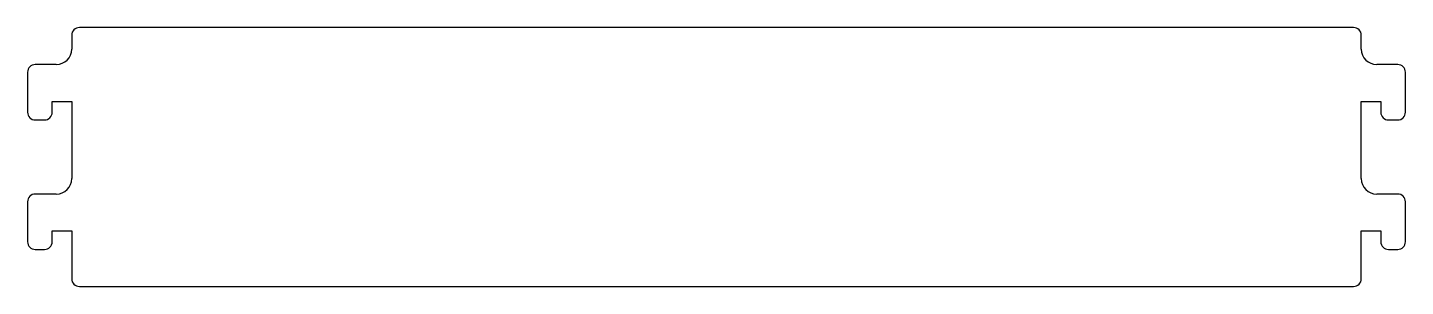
# Model space of a CAD drawing. Header units: millimetres. Extents: x -112 to 112, y -53 to -11.
import ezdxf

# ---------------------------------------------------------------- set-up
doc = ezdxf.new("R2010")
doc.units = ezdxf.units.MM

msp = doc.modelspace()

# ---------------------------------------------------------------- linework, layer by layer
at = {"color": 7, "linetype": 'Continuous', "lineweight": 25}
for p, q in [((-104.775, -12.489), (-104.775, -14.739)), ((103.525, -11.239), (-103.525, -11.239)), ((104.775, -14.739), (104.775, -12.489)), ((-107.275, -17.239), (-110.7, -17.239)), ((110.7, -17.239), (107.275, -17.239)), ((-111.95, -18.489), (-111.95, -24.989)), ((111.95, -24.989), (111.95, -18.489)), ((-107.95, -23.239), (-104.775, -23.239)), ((-107.95, -24.989), (-107.95, -23.239)), ((-104.775, -23.239), (-104.775, -35.761)), ((104.775, -23.239), (107.95, -23.239)), ((104.775, -35.761), (104.775, -23.239)), ((107.95, -23.239), (107.95, -24.989)), ((-110.7, -26.239), (-109.2, -26.239)), ((109.2, -26.239), (110.7, -26.239)), ((-111.95, -39.511), (-111.95, -46.011)), ((-107.275, -38.261), (-110.7, -38.261)), ((110.7, -38.261), (107.275, -38.261)), ((111.95, -46.011), (111.95, -39.511)), ((-107.95, -44.261), (-104.775, -44.261)), ((-107.95, -46.011), (-107.95, -44.261)), ((-104.775, -44.261), (-104.775, -52.011)), ((104.775, -44.261), (107.95, -44.261)), ((104.775, -52.011), (104.775, -44.261)), ((107.95, -44.261), (107.95, -46.011)), ((-110.7, -47.261), (-109.2, -47.261)), ((109.2, -47.261), (110.7, -47.261)), ((-103.525, -53.261), (103.525, -53.261))]:
    msp.add_line(p, q, dxfattribs=at)
for centre, radius, start, end in [((-103.525, -12.489), 1.25, 90, 180), ((103.525, -12.489), 1.25, 0, 90), ((-107.275, -14.739), 2.5, 270, 0), ((107.275, -14.739), 2.5, 180, 270), ((-110.7, -18.489), 1.25, 90, 180), ((110.7, -18.489), 1.25, 0, 90), ((-110.7, -24.989), 1.25, 180, 270), ((-109.2, -24.989), 1.25, 270, 0), ((109.2, -24.989), 1.25, 180, 270), ((110.7, -24.989), 1.25, 270, 0), ((-107.275, -35.761), 2.5, 270, 0), ((107.275, -35.761), 2.5, 180, 270), ((-110.7, -39.511), 1.25, 90, 180), ((110.7, -39.511), 1.25, 0, 90), ((-110.7, -46.011), 1.25, 180, 270), ((-109.2, -46.011), 1.25, 270, 0), ((109.2, -46.011), 1.25, 180, 270), ((110.7, -46.011), 1.25, 270, 0), ((-103.525, -52.011), 1.25, 180, 270), ((103.525, -52.011), 1.25, 270, 0)]:
    msp.add_arc(centre, radius, start, end, dxfattribs=at)

doc.saveas('drawing.dxf')
